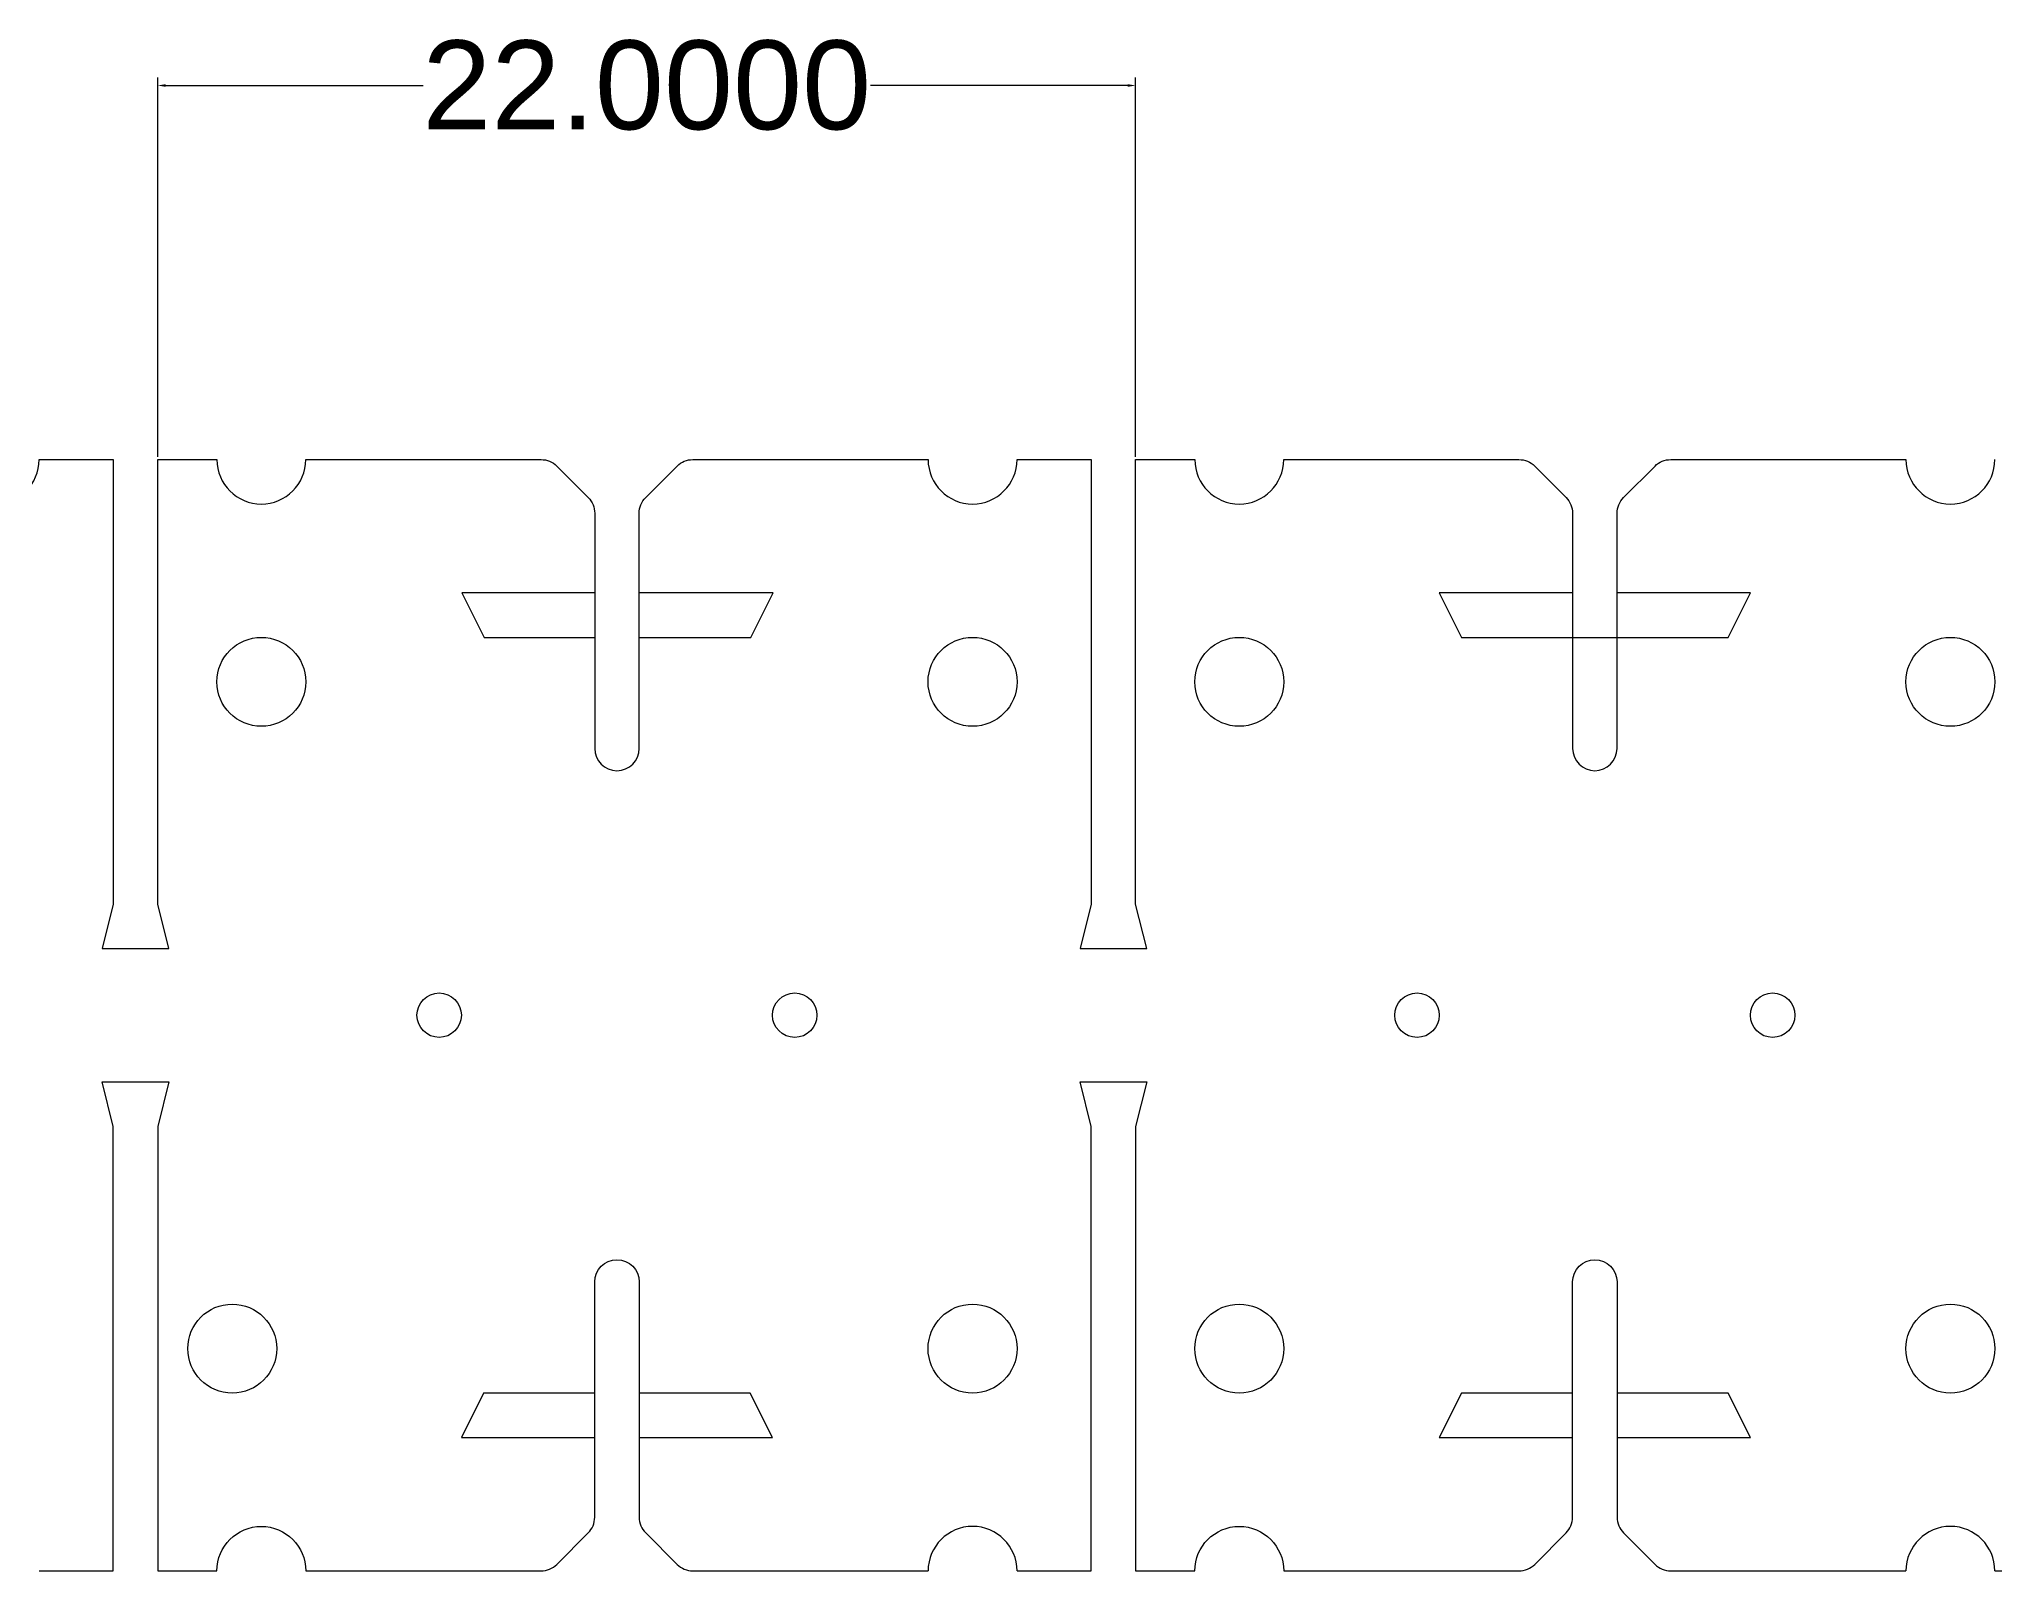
# Model space of a CAD drawing. Header units: inches. Extents: x 0 to 270, y 106 to 215.
# Drawn here: x 145.67 to 189.67, y 180.32 to 214.78 of the extents above; entities that cross this region are included whole.
import ezdxf

# ---------------------------------------------------------------- set-up
doc = ezdxf.new("R2010")
doc.units = ezdxf.units.IN
doc.header["$MEASUREMENT"] = 0
doc.styles.get("Standard").update_dxf_attribs({"font": 'arial.ttf'})
doc.dimstyles.get("Standard").update_dxf_attribs({"dimtxt": 0.18, "dimasz": 0.18, "dimexe": 0.18, "dimexo": 0.0625, "dimgap": 0.09, "dimtad": 0, "dimtih": 1, "dimtoh": 1, "dimdec": 4, "dimzin": 0, "dimdsep": 46, "dimtxsty": 'Standard', "dimcen": 0.09, "dimadec": 0, "dimazin": 0, "dimtfac": 1, "dimtdec": 4, "dimtofl": 0, "dimtmove": 0, "dimatfit": 3, "dimfxl": 1, "dimtolj": 1, "dimtzin": 0, "dimarcsym": 0})

# ---------------------------------------------------------------- blocks, each defined once
blk = doc.blocks.new('*D55')
at = {"color": 0, "lineweight": -2, "transparency": 16777216}
for p, q in [((148.342, 205.381), (148.342, 213.913)), ((170.342, 205.381), (170.342, 213.913)), ((148.522, 213.733), (154.31, 213.733)), ((170.162, 213.733), (164.374, 213.733))]:
    blk.add_line(p, q, dxfattribs=at)
at = {"color": 0, "transparency": 16777216}
for points in [[(148.522, 213.763), (148.522, 213.703), (148.342, 213.733)], [(170.162, 213.763), (170.162, 213.703), (170.342, 213.733)]]:
    blk.add_solid(points, dxfattribs=at)
at = {"layer": 'Defpoints', "color": 0, "transparency": 16777216}
for p in [(148.342, 213.733), (148.342, 205.318), (170.342, 205.318)]:
    blk.add_point(p, dxfattribs=at)
at = {"color": 0, "transparency": 16777216, "insert": (159.342, 213.733), "char_height": 0.18, "attachment_point": 5}
blk.add_mtext('\\A1;{\\H11.11111x;22.0000}', dxfattribs=at)

msp = doc.modelspace()

# ---------------------------------------------------------------- linework, layer by layer
for p, q in [((145.67258, 205.31842), (147.34186, 205.31842)), ((148.34186, 205.31842), (149.67258, 205.31842)), ((151.67258, 205.31842), (156.96547, 205.31842)), ((160.37968, 205.31842), (165.67258, 205.31842)), ((167.67258, 205.31842), (169.34186, 205.31842)), ((170.34186, 205.31842), (171.67258, 205.31842)), ((173.67258, 205.31842), (178.96547, 205.31842)), ((182.37968, 205.31842), (187.67258, 205.31842)), ((145.67258, 180.31842), (147.34186, 180.31842)), ((148.34186, 180.31842), (149.67258, 180.31842)), ((151.67258, 180.31842), (156.96547, 180.31842)), ((160.37968, 180.31842), (165.67258, 180.31842)), ((167.67258, 180.31842), (169.34186, 180.31842)), ((170.34186, 180.31842), (171.67258, 180.31842)), ((173.67258, 180.31842), (178.96547, 180.31842)), ((182.37968, 180.31842), (187.67258, 180.31842)), ((189.67258, 180.31842), (191.34186, 180.31842))]:
    msp.add_line(p, q)
for points in [[(145.67258, 205.31842), (145.67258, 205.31842), (147.34186, 205.31842), (147.34186, 195.31842), (147.09186, 194.31842), (148.59186, 194.31842), (148.34186, 195.31842), (148.34186, 205.31842), (149.67258, 205.31842)], [(167.67258, 205.31842), (169.34186, 205.31842), (169.34186, 195.31842), (169.09186, 194.31842), (170.59186, 194.31842), (170.34186, 195.31842), (170.34186, 205.31842), (171.67258, 205.31842)], [(158.17258, 202.31842), (155.18407, 202.31842), (155.68407, 201.31842), (158.17258, 201.31842)], [(159.17258, 201.31842), (161.68407, 201.31842), (162.18407, 202.31842), (159.17258, 202.31842)], [(180.17258, 202.31842), (177.17258, 202.31842), (177.67258, 201.31842), (183.67258, 201.31842), (184.17258, 202.31842), (181.17258, 202.31842)], [(145.67258, 180.31842), (145.67258, 180.31842), (147.34186, 180.31842), (147.34186, 190.31842), (147.09186, 191.31842), (148.59186, 191.31842), (148.34186, 190.31842), (148.34186, 180.31842), (149.67258, 180.31842)], [(167.67258, 180.31842), (169.34186, 180.31842), (169.34186, 190.31842), (169.09186, 191.31842), (170.59186, 191.31842), (170.34186, 190.31842), (170.34186, 180.31842), (171.67258, 180.31842)], [(189.67258, 180.31842), (191.34186, 180.31842), (191.34186, 190.31842), (191.09186, 191.31842), (192.59186, 191.31842), (192.34186, 190.31842), (192.34186, 189.31842)], [(158.17258, 184.31842), (155.67258, 184.31842), (155.17258, 183.31842), (158.17258, 183.31842)], [(159.17258, 183.31842), (162.17258, 183.31842), (161.67258, 184.31842), (159.17258, 184.31842)], [(180.17258, 184.31842), (177.67258, 184.31842), (177.17258, 183.31842), (180.17258, 183.31842)], [(181.17258, 183.31842), (184.17258, 183.31842), (183.67258, 184.31842), (181.17258, 184.31842)]]:
    msp.add_lwpolyline(points)
for points in [[(149.67258, 205.31842), (149.67258, 205.31842, 1), (151.67258, 205.31842), (156.96547, 205.31842, -0.19891237), (157.31902, 205.17198), (158.02613, 204.46487, -0.19891237), (158.17258, 204.11132), (158.17258, 198.81842, 0.41421356), (158.67258, 198.31842, 0.41421356), (159.17258, 198.81842), (159.17258, 204.11132, -0.19891237), (159.31902, 204.46487), (160.02613, 205.17198, -0.19891237), (160.37968, 205.31842), (165.67258, 205.31842)], [(171.67258, 205.31842, 1), (173.67258, 205.31842), (178.96547, 205.31842, -0.19891237), (179.31902, 205.17198), (180.02613, 204.46487, -0.19891237), (180.17258, 204.11132), (180.17258, 198.81842, 0.41421356), (180.67258, 198.31842, 0.41421356), (181.17258, 198.81842), (181.17258, 204.11132, -0.19891237), (181.31902, 204.46487), (182.02613, 205.17198, -0.19891237), (182.37968, 205.31842), (187.67258, 205.31842)], [(149.67258, 180.31842, -1), (151.67258, 180.31842), (156.96547, 180.31842, 0.19891237), (157.31902, 180.46487), (158.02613, 181.17198, 0.19891237), (158.17258, 181.52553), (158.17258, 186.81842, -0.41421356), (158.67258, 187.31842, -0.41421356), (159.17258, 186.81842), (159.17258, 181.52553, 0.19891237), (159.31902, 181.17198), (160.02613, 180.46487, 0.19891237), (160.37968, 180.31842), (165.67258, 180.31842)], [(171.67258, 180.31842, -1), (173.67258, 180.31842), (178.96547, 180.31842, 0.19891237), (179.31902, 180.46487), (180.02613, 181.17198, 0.19891237), (180.17258, 181.52553), (180.17258, 186.81842, -0.41421356), (180.67258, 187.31842, -0.41421356), (181.17258, 186.81842), (181.17258, 181.52553, 0.19891237), (181.31902, 181.17198), (182.02613, 180.46487, 0.19891237), (182.37968, 180.31842), (187.67258, 180.31842)]]:
    msp.add_lwpolyline(points, format="xyb")
for centre, radius in [((150.67258, 200.31842), 1), ((166.67258, 200.31842), 1), ((172.67258, 200.31842), 1), ((188.67258, 200.31842), 1), ((154.67258, 192.81842), 0.5), ((162.67258, 192.81842), 0.5), ((176.67258, 192.81842), 0.5), ((184.67258, 192.81842), 0.5), ((150.01717, 185.31842), 1), ((166.67258, 185.31842), 1), ((172.67258, 185.31842), 1), ((188.67258, 185.31842), 1)]:
    msp.add_circle(centre, radius)
for centre, start, end in [((144.67258, 205.31842), 180, 0), ((166.67258, 205.31842), 180, 0), ((188.67258, 205.31842), 180, 0), ((166.67258, 180.31842), 0, 180), ((188.67258, 180.31842), 0, 180)]:
    msp.add_arc(centre, 1, start, end)

# ---------------------------------------------------------------- dimensions: what is measured, and where the dimension line sits
dim = msp.add_linear_dim(base=(148.34186, 213.73262), p1=(170.34186, 205.31842), p2=(148.34186, 205.31842), text='{\\H11.11111x;<>}', dimstyle='Standard')
dim.commit()
dim.dimension.update_dxf_attribs({"geometry": '*D55', "text_midpoint": (159.34186, 213.73262)})

doc.saveas('drawing.dxf')
